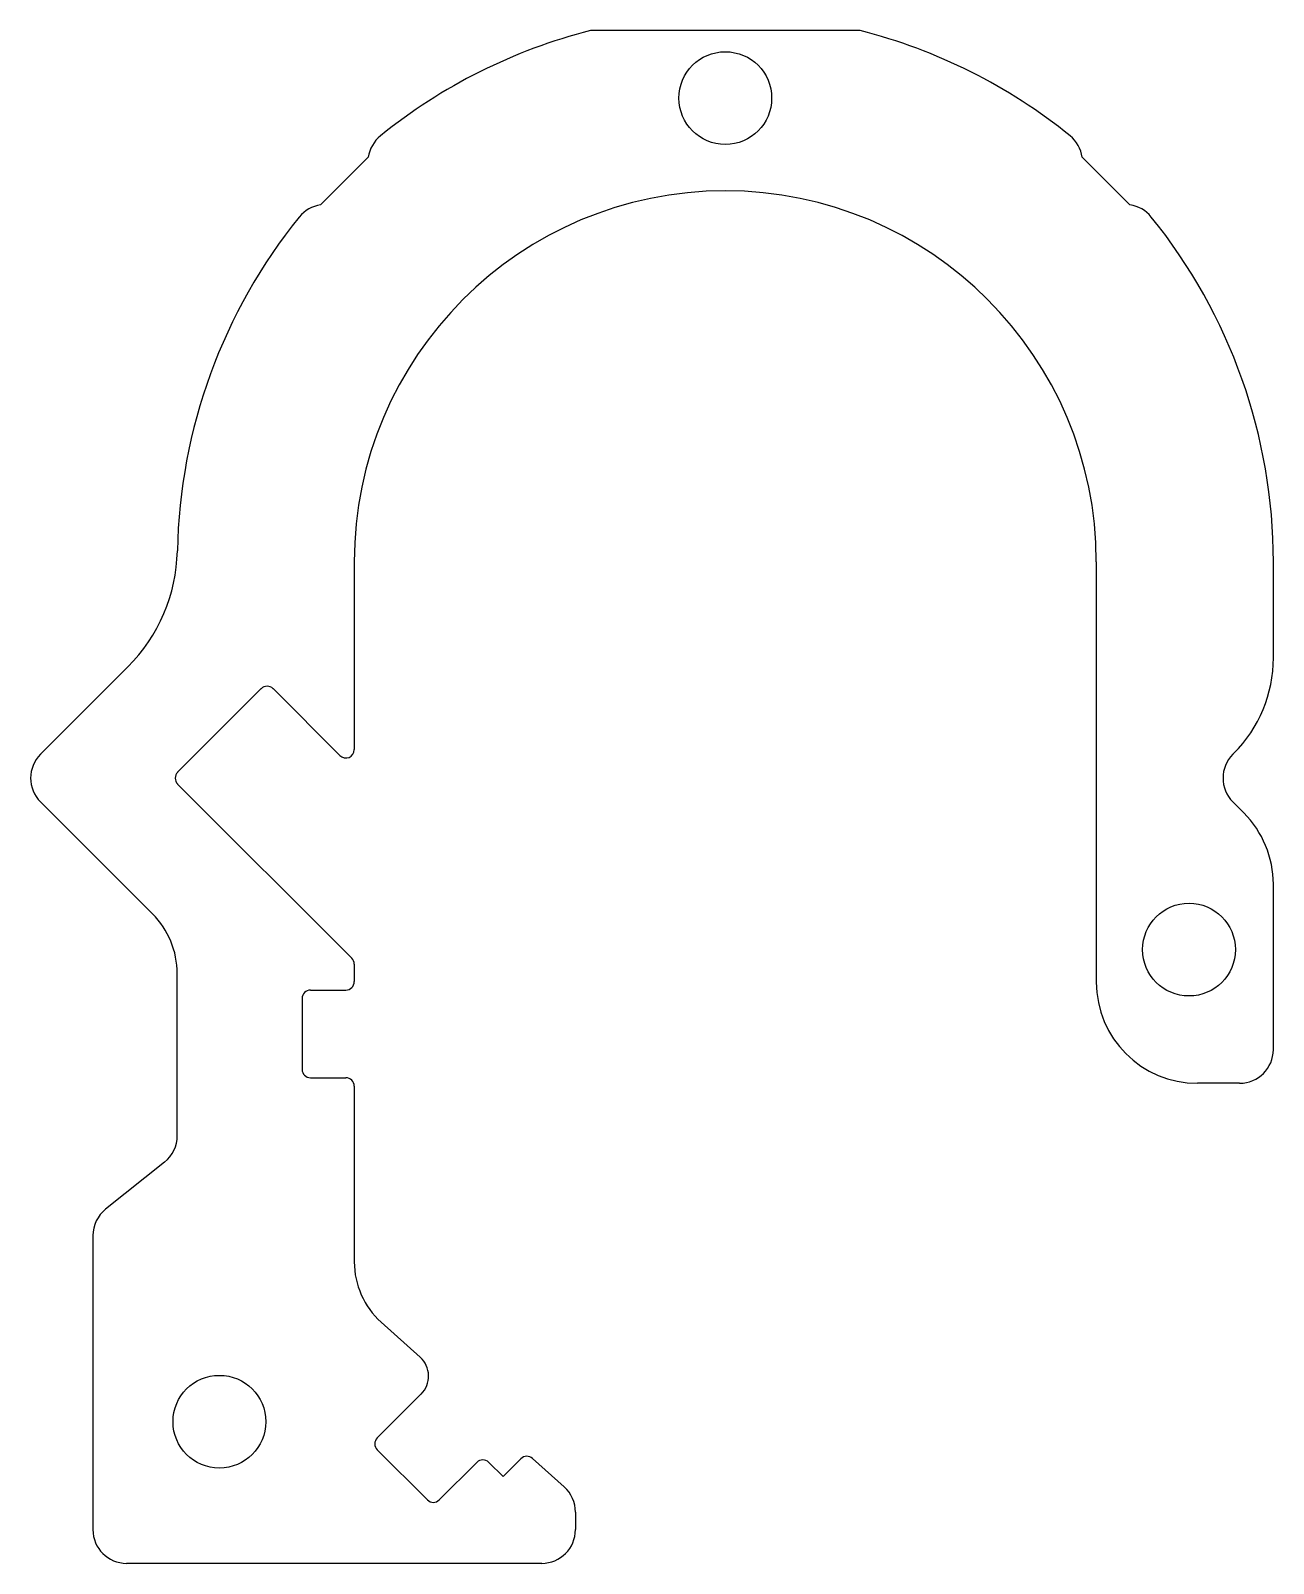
# Model space of a CAD drawing. Header units: millimetres. Extents: x -41.2 to 32.5, y -59.4 to 31.5.
import ezdxf

# ---------------------------------------------------------------- set-up
doc = ezdxf.new("R2010")
doc.units = ezdxf.units.MM

msp = doc.modelspace()

# ---------------------------------------------------------------- linework, layer by layer
at = {"color": 7, "linetype": 'Continuous', "lineweight": 25}
for p, q in [((8, 31.5), (-8, 31.5)), ((-21.168, 23.996), (-23.996, 21.168)), ((23.996, 21.168), (21.168, 23.996)), ((-22, 0), (-22, -11.136)), ((22, 0), (22, -24.929)), ((32.5, -5.701), (32.5, 0)), ((-35.421, -6.228), (-40.607, -11.414)), ((-27.525, -7.525), (-32.475, -12.475)), ((-26.818, -7.525), (-22.854, -11.49)), ((30.101, -11.414), (30.157, -11.358)), ((-32.475, -13.182), (-22.146, -23.51)), ((-33.964, -20.885), (-40.607, -14.243)), ((30.101, -14.243), (30.743, -14.885)), ((32.5, -28.929), (32.5, -19.127)), ((-32.5, -34.039), (-32.5, -24.42)), ((-22, -23.864), (-22, -24.9)), ((-24.6, -25.4), (-22.5, -25.4)), ((-25.1, -25.9), (-25.1, -30.1)), ((-24.6, -30.6), (-22.5, -30.6)), ((-22, -31.1), (-22, -41.525)), ((30.5, -30.929), (28, -30.929)), ((-33.251, -35.6), (-36.749, -38.4)), ((-37.5, -39.961), (-37.5, -57.4)), ((-20.413, -45.089), (-18.09, -47.181)), ((-18.033, -49.356), (-20.638, -51.961)), ((-20.638, -52.668), (-17.668, -55.638)), ((-16.961, -55.638), (-14.733, -53.41)), ((-14.026, -53.41), (-13.178, -54.259)), ((-13.178, -54.259), (-12.116, -53.197)), ((-11.428, -53.179), (-9.548, -54.872)), ((-8.887, -56.358), (-8.887, -57.4)), ((-10.887, -59.4), (-35.5, -59.4))]:
    msp.add_line(p, q, dxfattribs=at)
for centre in [(0, 27.5), (27.5, -23), (-30, -51)]:
    msp.add_circle(centre, 2.75, dxfattribs=at)
for centre, radius, start, end in [((0, 0), 32.5, 104.25003, 128.9864), ((0, 0), 32.5, 51.0136, 75.74997), ((-19.189, 23.708), 2, 128.9864, 171.70244), ((19.189, 23.708), 2, 8.29756, 51.0136), ((0, 0), 22, 0, 180), ((-23.708, 19.189), 2, 98.29756, 141.0136), ((23.708, 19.189), 2, 38.9864, 81.70244), ((0, 0), 32.5, 141.0136, 178.8636), ((0, 0), 32.5, 0, 38.9864), ((-42.492, 0.843), 10, 315, 358.8636), ((24.5, -5.701), 8, 315, 0), ((-27.172, -7.879), 0.5, 45, 135), ((-39.192, -12.828), 2, 135, 225), ((-22.5, -11.136), 0.5, 225, 0), ((31.515, -12.828), 2, 135, 225), ((-32.121, -12.828), 0.5, 135, 225), ((26.5, -19.127), 6, 0, 45), ((-37.5, -24.42), 5, 0, 45), ((-22.5, -23.864), 0.5, 0, 45), ((-24.6, -25.9), 0.5, 90, 180), ((-22.5, -24.9), 0.5, 270, 0), ((28, -24.929), 6, 180, 270), ((30.5, -28.929), 2, 270, 0), ((-24.6, -30.1), 0.5, 180, 270), ((-22.5, -31.1), 0.5, 0, 90), ((-34.5, -34.039), 2, 308.65981, 0), ((-35.5, -39.961), 2, 128.65981, 180), ((-17.204, -41.525), 4.796, 180, 228), ((-19.094, -48.296), 1.5, 315, 48), ((-20.284, -52.314), 0.5, 135, 225), ((-14.38, -53.764), 0.5, 45, 135), ((-11.763, -53.551), 0.5, 48, 135), ((-10.887, -56.358), 2, 0, 48), ((-17.314, -55.284), 0.5, 225, 315), ((-35.5, -57.4), 2, 180, 270), ((-10.887, -57.4), 2, 270, 0)]:
    msp.add_arc(centre, radius, start, end, dxfattribs=at)

doc.saveas('drawing.dxf')
